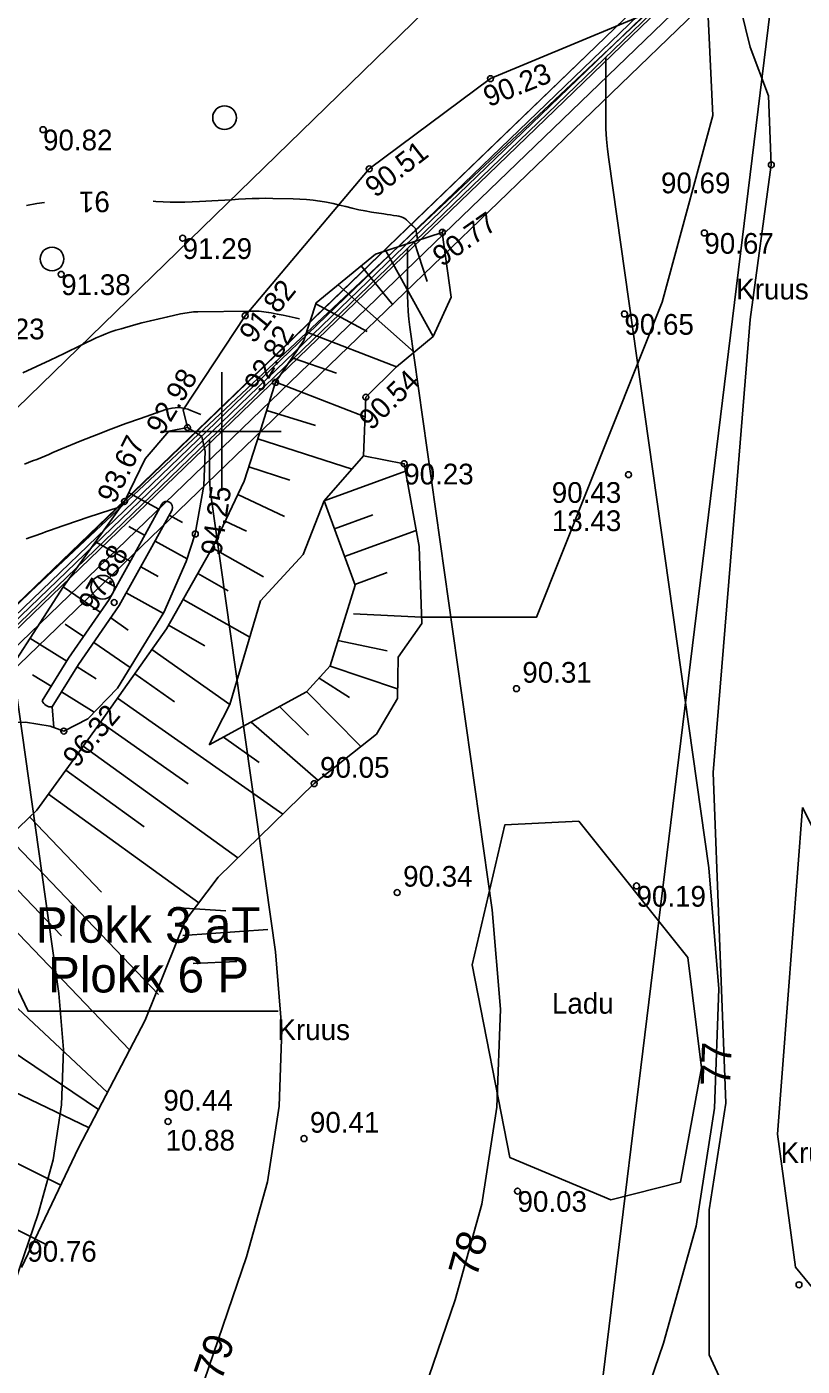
# Model space of a CAD drawing. Extents: x 672122 to 672963, y 6494983 to 6496223.
# Drawn here: x 672486.8 to 672539.1, y 6495936.9 to 6496027.3 of the extents above; entities that cross this region are included whole.
import ezdxf

# ---------------------------------------------------------------- set-up
doc = ezdxf.new("R2010")
doc.units = 0
for name, color, linetype in [('ABIJOONIS', 7, 'Continuous'), ('ARENGUKAVA', 7, 'Continuous'), ('Default', 7, 'Continuous'), ('GEOLPUNKT', 7, 'Continuous'), ('HALJASTUS', 7, 'Continuous'), ('HORISONTAAL', 7, 'Continuous'), ('KORGUS', 7, 'Continuous'), ('LAMAM', 7, 'Continuous'), ('PIIR', 7, 'Continuous'), ('PIIR_ME', 7, 'Continuous'), ('PIIR_TM', 7, 'Continuous'), ('PLOKK', 7, 'Continuous'), ('RELJEEF', 7, 'Continuous'), ('TEE', 7, 'Continuous'), ('VORK', 7, 'Continuous')]:
    doc.layers.add(name, color=color, linetype=linetype)

# ---------------------------------------------------------------- blocks, each defined once
blk = doc.blocks.new('METS')
at = {"layer": 'Default'}
blk.add_circle((0, 0), 0.8, dxfattribs=at)

msp = doc.modelspace()

# ---------------------------------------------------------------- linework, layer by layer
at = {"layer": 'ABIJOONIS'}
msp.add_lwpolyline([(672537.24, 6496036.24), (672451.35, 6495953.32), (672446.692, 6495949.974), (672442.368, 6495947.472), (672438.365, 6495945.039), (672439.829, 6495943.412), (672442.356, 6495941.707), (672445.852, 6495940.234), (672448.84, 6495939.787)], dxfattribs=at)
at = {"layer": 'ARENGUKAVA'}
msp.add_lwpolyline([(672513.476, 6495987.042), (672511.877, 6495984.76), (672511.84, 6495981.973), (672510.416, 6495979.577), (672506.218, 6495976.224), (672499.739, 6495969.909), (672497.52, 6495966.963), (672494.819, 6495960.258), (672490.328, 6495951.639), (672486.464, 6495943.545)], dxfattribs=at)
at = {"layer": 'GEOLPUNKT'}
msp.add_lwpolyline([(672479.79, 6495758.59), (672486.121, 6495777.818), (672517.798, 6495871.563), (672537.127, 6496029.514), (672539.564, 6496050.178)], dxfattribs=at)
at = {"layer": 'HALJASTUS'}
for points in [[(672532.708, 6496029.934), (672518.117, 6496023.831), (672509.935, 6496017.739), (672501.57, 6496007.823), (672497.383, 6496001.462), (672497.672, 6496000.278)], [(672513.462, 6495987.464), (672521.213, 6495987.464), (672529.693, 6496008.734), (672533.119, 6496021.333), (672532.708, 6496029.934)]]:
    msp.add_lwpolyline(points, dxfattribs=at)
at = {"layer": 'HORISONTAAL'}
for points in [[(672495.346, 6496015.55), (672495.528, 6496015.539), (672496.02, 6496015.516), (672496.514, 6496015.499), (672497.007, 6496015.491), (672497.5, 6496015.492), (672497.992, 6496015.506), (672498.485, 6496015.529), (672499.738, 6496015.604), (672500.198, 6496015.631), (672500.659, 6496015.658), (672501.119, 6496015.684), (672501.579, 6496015.711), (672502.04, 6496015.731), (672502.5, 6496015.745), (672502.961, 6496015.749), (672503.422, 6496015.745), (672504.794, 6496015.72), (672505.248, 6496015.702), (672505.7, 6496015.672), (672506.151, 6496015.623), (672506.602, 6496015.562), (672506.621, 6496015.559), (672507.059, 6496015.483), (672507.495, 6496015.397), (672507.928, 6496015.297), (672508.358, 6496015.188), (672508.789, 6496015.079), (672509.222, 6496014.979), (672509.658, 6496014.894), (672510.096, 6496014.819), (672510.926, 6496014.691), (672511.143, 6496014.658), (672511.361, 6496014.625), (672511.579, 6496014.594), (672511.796, 6496014.563), (672511.938, 6496014.543), (672512.079, 6496014.51), (672512.211, 6496014.46), (672512.332, 6496014.385), (672512.444, 6496014.294), (672512.535, 6496014.204), (672512.596, 6496014.145), (672512.656, 6496014.086), (672512.717, 6496014.027), (672512.778, 6496013.969), (672512.865, 6496013.885), (672512.883, 6496013.869), (672512.9, 6496013.852), (672512.918, 6496013.836), (672512.935, 6496013.819), (672513.013, 6496013.746), (672513.046, 6496013.702), (672513.053, 6496013.686), (672513.079, 6496013.615), (672513.085, 6496013.597), (672513.09, 6496013.58), (672513.094, 6496013.562), (672513.098, 6496013.543), (672513.153, 6496013.249), (672513.166, 6496013.179), (672513.179, 6496013.109), (672513.192, 6496013.04), (672513.195, 6496013.026)], [(672486.809, 6496015.263), (672487.511, 6496015.405), (672488.014, 6496015.478)], [(672486.552, 6496003.965), (672487.488, 6496004.386), (672488.417, 6496004.824), (672489.341, 6496005.271), (672490.538, 6496005.863), (672490.861, 6496006.02), (672491.185, 6496006.173), (672491.512, 6496006.321), (672491.841, 6496006.466), (672492.173, 6496006.602), (672492.508, 6496006.728), (672492.848, 6496006.841), (672493.192, 6496006.945), (672494.024, 6496007.179), (672494.599, 6496007.334), (672495.176, 6496007.482), (672495.755, 6496007.62), (672496.336, 6496007.751), (672497.211, 6496007.94), (672497.356, 6496007.969), (672497.501, 6496007.997), (672497.646, 6496008.021), (672497.792, 6496008.043), (672497.939, 6496008.061), (672498.085, 6496008.075), (672498.233, 6496008.084), (672498.38, 6496008.089), (672501.85, 6496008.14), (672502.175, 6496008.136), (672502.498, 6496008.12), (672502.82, 6496008.086), (672503.14, 6496008.041), (672503.326, 6496008.009), (672503.73, 6496007.937), (672504.132, 6496007.859), (672504.533, 6496007.773), (672504.933, 6496007.682), (672505.233, 6496007.611)], [(672486.678, 6495997.807), (672486.951, 6495997.909), (672487.225, 6495998.014), (672487.497, 6495998.121), (672487.769, 6495998.233), (672488.039, 6495998.346), (672488.309, 6495998.462), (672488.579, 6495998.576), (672488.849, 6495998.689), (672489.12, 6495998.802), (672490.539, 6495999.388), (672491.523, 6495999.784), (672492.511, 6496000.169), (672493.506, 6496000.536), (672494.505, 6496000.892), (672496.21, 6496001.481), (672496.419, 6496001.541), (672496.63, 6496001.586), (672496.845, 6496001.608), (672497.062, 6496001.615), (672497.278, 6496001.597), (672497.491, 6496001.564), (672497.698, 6496001.506), (672497.902, 6496001.432), (672498.567, 6496001.146)], [(672486.795, 6495992.753), (672487.105, 6495992.865), (672487.303, 6495992.936), (672487.5, 6495993.007), (672487.697, 6495993.078), (672487.895, 6495993.148), (672488.093, 6495993.219), (672488.29, 6495993.289), (672488.489, 6495993.357), (672488.687, 6495993.426), (672490.981, 6495994.211), (672491.742, 6495994.465), (672492.507, 6495994.709), (672493.16, 6495994.906)]]:
    msp.add_lwpolyline(points, dxfattribs=at)
at = {"layer": 'KORGUS'}
for centre in [(672518.117, 6496023.831), (672487.927, 6496020.387), (672509.935, 6496017.739), (672537.062, 6496018.011), (672497.346, 6496013.054), (672514.866, 6496013.451), (672532.547, 6496013.406), (672489.151, 6496010.617), (672501.57, 6496007.823), (672527.152, 6496007.938), (672503.616, 6496003.324), (672509.705, 6496002.325), (672497.672, 6496000.277), (672512.296, 6495997.828), (672527.427, 6495997.089), (672493.425, 6495995.275), (672498.2, 6495993.084), (672492.727, 6495988.458), (672519.865, 6495982.641), (672489.327, 6495979.774), (672506.218, 6495976.224), (672527.967, 6495969.317), (672511.822, 6495968.87), (672496.361, 6495953.412), (672505.534, 6495952.256), (672519.939, 6495948.711), (672538.933, 6495942.388)]:
    msp.add_circle(centre, 0.2, dxfattribs=at)
at = {"layer": 'LAMAM'}
for points in [[(672525.895, 6496025.287), (672525.895, 6496021.129), (672525.907, 6496020.437), (672525.943, 6496019.746), (672526.004, 6496019.058), (672526.089, 6496018.371), (672532.837, 6495970.531), (672533.515, 6495962.374), (672533.234, 6495954.309), (672531.995, 6495946.334), (672529.797, 6495938.45), (672510.242, 6495881.196)], [(672512.524, 6496012.378), (672512.524, 6496009.177), (672512.533, 6496008.645), (672512.561, 6496008.113), (672512.608, 6496007.583), (672512.673, 6496007.054), (672518.224, 6495967.702), (672518.781, 6495961.004), (672518.55, 6495954.382), (672517.532, 6495947.833), (672515.728, 6495941.36), (672499.748, 6495894.573)], [(672499.153, 6495999.47), (672499.153, 6495997.226), (672499.159, 6495996.852), (672499.179, 6495996.48), (672499.211, 6495996.108), (672499.257, 6495995.737), (672503.611, 6495964.873), (672504.046, 6495959.635), (672503.866, 6495954.455), (672503.07, 6495949.333), (672501.658, 6495944.27), (672489.254, 6495907.951)], [(672485.781, 6495986.561), (672485.781, 6495985.274), (672485.785, 6495985.06), (672485.796, 6495984.846), (672485.815, 6495984.633), (672485.841, 6495984.42), (672488.998, 6495962.044), (672489.312, 6495958.265), (672489.182, 6495954.528), (672488.608, 6495950.833), (672487.589, 6495947.18), (672478.76, 6495921.329)]]:
    msp.add_lwpolyline(points, dxfattribs=at)
at = {"layer": 'PIIR'}
msp.add_lwpolyline([(672293.532, 6496121.075), (672310.719, 6496077.612), (672451.337, 6495953.05), (672537.849, 6496036.579), (672523.487, 6496035.55), (672512.727, 6496051.69)], dxfattribs=at)
at = {"layer": 'PIIR_ME'}
for points in [[(672310.664, 6496078.434), (672451.313, 6495953.73), (672536.914, 6496036.261)], [(672514.967, 6496013.347), (672537.141, 6496034.754), (672694.58, 6495835.886), (672700.796, 6495801.335), (672359.313, 6495763.2), (672212.647, 6495881.379), (672190.47, 6496045.088), (672310.747, 6496076.687), (672451.379, 6495951.958), (672514.967, 6496013.347)], [(672312.516, 6496077.125), (672451.306, 6495954.071), (672528.719, 6496028.708)]]:
    msp.add_lwpolyline(points, dxfattribs=at)
msp.add_lwpolyline([(672189.36, 6496045.83), (672311.01, 6496077.79), (672451.35, 6495953.32), (672537.24, 6496036.24), (672695.52, 6495836.31), (672701.97, 6495800.46), (672359.01, 6495762.16), (672211.71, 6495880.85)], close=True, dxfattribs=at)
at = {"layer": 'PIIR_TM'}
msp.add_lwpolyline([(672703.144, 6495799.585), (672358.707, 6495761.12), (672210.773, 6495880.321), (672188.25, 6496046.572), (672311.273, 6496078.893), (672451.321, 6495954.682), (672537.339, 6496037.726), (672696.46, 6495836.734)], close=True, dxfattribs=at)
at = {"layer": 'PLOKK'}
for points in [[(672521.22, 6496035.74), (672451.02, 6495967.4), (672320.82, 6496081.4), (672303.442, 6496124.029)], [(672295.745, 6496121.752), (672313.32, 6496078.79), (672451.35, 6495955.64), (672530.13, 6496029.62)], [(672295.759, 6496121.757), (672313.771, 6496076.681), (672451.292, 6495954.752), (672534.417, 6496034.895)], [(672503.801, 6495960.86), (672486.922, 6495960.86), (672477.943, 6495979.669)]]:
    msp.add_lwpolyline(points, dxfattribs=at)
msp.add_lwpolyline([(672191.579, 6496044.345), (672310.483, 6496075.584), (672451.408, 6495950.596), (672537.042, 6496033.268), (672693.64, 6495835.462), (672699.623, 6495802.21), (672359.616, 6495764.24), (672213.585, 6495881.908)], close=True, dxfattribs=at)
at = {"layer": 'RELJEEF'}
for p, q in [((672514.866, 6496013.451), (672514.866, 6496013.451)), ((672511.064, 6496012.209), (672514.244, 6496006.421)), ((672512.965, 6496012.83), (672513.842, 6496010.143)), ((672509.385, 6496011.182), (672511.53, 6496008.565)), ((672507.838, 6496009.914), (672512.97, 6496005.363)), ((672506.327, 6496008.622), (672509.802, 6496006.754)), ((672505.714, 6496006.718), (672511.782, 6496004.376)), ((672504.744, 6496004.988), (672507.718, 6496003.944)), ((672503.622, 6496003.333), (672509.656, 6496000.994)), ((672503.022, 6496001.426), (672506.309, 6496000.398)), ((672502.422, 6495999.518), (672508.778, 6495997.465)), ((672501.807, 6495997.615), (672504.578, 6495996.72)), ((672506.899, 6495995.311), (672512.388, 6495997.321)), ((672495.74, 6495994.749), (672493.708, 6495995.862)), ((672501.074, 6495995.758), (672504.21, 6495994.275)), ((672496.44, 6495994.363), (672497.345, 6495993.867)), ((672500.218, 6495993.951), (672501.654, 6495993.271)), ((672507.587, 6495993.433), (672510.168, 6495994.378)), ((672494.779, 6495992.995), (672493.705, 6495993.583)), ((672508.274, 6495991.555), (672513.11, 6495993.326)), ((672493.812, 6495991.244), (672491.464, 6495992.545)), ((672495.48, 6495992.608), (672497.658, 6495991.416)), ((672499.347, 6495992.151), (672502.801, 6495990.196)), ((672494.513, 6495990.858), (672495.689, 6495990.207)), ((672498.361, 6495990.411), (672500.412, 6495989.25)), ((672508.962, 6495989.677), (672511.15, 6495990.478)), ((672491.787, 6495987.799), (672489.292, 6495989.521)), ((672492.844, 6495989.494), (672491.566, 6495990.202)), ((672493.544, 6495989.108), (672496.05, 6495987.72)), ((672497.376, 6495988.67), (672501.878, 6495986.121)), ((672508.884, 6495987.682), (672513.462, 6495987.464)), ((672490.651, 6495986.153), (672489.428, 6495986.997)), ((672492.49, 6495987.411), (672493.674, 6495986.594)), ((672496.391, 6495986.93), (672498.842, 6495985.542)), ((672489.524, 6495984.501), (672487.043, 6495986.043)), ((672507.821, 6495985.887), (672511.135, 6495985.191)), ((672491.354, 6495985.765), (672493.81, 6495984.07)), ((672495.263, 6495985.279), (672500.527, 6495981.575)), ((672490.226, 6495984.114), (672491.513, 6495983.313)), ((672507.289, 6495984.163), (672511.848, 6495982.617)), ((672488.468, 6495982.802), (672487.212, 6495983.583)), ((672494.112, 6495983.644), (672496.8, 6495981.752)), ((672506.55, 6495983.359), (672508.609, 6495982.042)), ((672489.17, 6495982.415), (672491.38, 6495981.042)), ((672505.713, 6495982.42), (672509.363, 6495978.736)), ((672488.532, 6495981.405), (672488.665, 6495980.017)), ((672492.961, 6495982.008), (672504.105, 6495974.165)), ((672503.878, 6495981.427), (672505.846, 6495979.499)), ((672491.81, 6495980.373), (672497.728, 6495976.208)), ((672501.97, 6495980.387), (672506.481, 6495976.434)), ((672490.642, 6495978.749), (672501.071, 6495971.207)), ((672500.096, 6495979.365), (672502.514, 6495977.657)), ((672489.47, 6495977.129), (672494.751, 6495973.31)), ((672488.298, 6495975.508), (672498.435, 6495968.177)), ((672487.035, 6495973.967), (672491.88, 6495968.899)), ((672485.589, 6495972.585), (672495.72, 6495961.987)), ((672484.143, 6495971.203), (672489.164, 6495965.951)), ((672482.698, 6495969.821), (672493.768, 6495958.24)), ((672496.742, 6495967.866), (672500.263, 6495967.629)), ((672479.931, 6495966.933), (672492.277, 6495955.379)), ((672497.358, 6495965.964), (672503.097, 6495966.383)), ((672498.057, 6495964.09), (672501.001, 6495964.215)), ((672477.198, 6495964.013), (672491.671, 6495954.215)), ((672475.121, 6495960.643), (672491.03, 6495952.985)), ((672473.384, 6495957.04), (672489.117, 6495949.102)), ((672471.582, 6495953.469), (672488.233, 6495945.068))]:
    msp.add_line(p, q, dxfattribs=at)
for points in [[(672459.007, 6495936.608), (672459.09, 6495941.943), (672459.445, 6495944.618), (672461.665, 6495947.183), (672464.953, 6495949.1), (672468.686, 6495950.253), (672471.547, 6495953.399), (672473.45, 6495957.171), (672476.262, 6495963.013), (672482.09, 6495969.24), (672487.516, 6495974.427), (672491.599, 6495980.073), (672496.249, 6495986.68), (672499.469, 6495992.367), (672501.497, 6495996.653), (672502.537, 6495999.874), (672503.616, 6496003.324), (672505.531, 6496006.149), (672506.35, 6496008.694), (672510.358, 6496011.979), (672514.866, 6496013.451)], [(672499.131, 6495978.839), (672500.525, 6495981.568), (672502.603, 6495988.559), (672505.469, 6495991.706), (672506.899, 6495995.311), (672509.558, 6495998.359), (672509.705, 6496002.325), (672511.782, 6496004.376), (672514.244, 6496006.421), (672515.459, 6496009.067), (672514.866, 6496013.451)], [(672497.672, 6496000.278), (672496.422, 6496000.029), (672494.811, 6495998.148), (672493.425, 6495995.275), (672489.303, 6495989.537), (672484.085, 6495981.472), (672484.622, 6495980.361), (672486.74, 6495980.387), (672488.396, 6495980.116), (672489.327, 6495979.774), (672490.947, 6495980.594), (672492.946, 6495982.663), (672496.084, 6495987.775), (672497.594, 6495991.22), (672498.2, 6495993.084), (672498.776, 6495996.356), (672498.863, 6495998.648), (672498.634, 6495999.672), (672497.672, 6496000.278)], [(672513.476, 6495987.042), (672513.308, 6495992.232), (672512.296, 6495997.828), (672509.558, 6495998.359)], [(672487.862, 6495981.827), (672489.649, 6495984.702), (672492.387, 6495988.669), (672494.566, 6495992.605), (672495.935, 6495995.106)], [(672499.131, 6495978.839), (672505.699, 6495982.419), (672507.295, 6495984.182), (672508.977, 6495989.636), (672506.899, 6495995.311)], [(672496.637, 6495994.722), (672495.266, 6495992.219), (672493.067, 6495988.247), (672490.319, 6495984.264), (672488.542, 6495981.405)]]:
    msp.add_lwpolyline(points, dxfattribs=at)
msp.add_lwpolyline([(672524.079, 6495973.696), (672531.422, 6495964.488), (672532.352, 6495957.043), (672530.932, 6495949.305), (672526.233, 6495948.129), (672519.429, 6495950.97), (672516.883, 6495963.998), (672519.086, 6495973.451)], close=True, dxfattribs=at)
for centre, radius, start, end in [((672496.267, 6495994.879), 0.402, 336.95456, 145.63857), ((672488.475, 6495982.055), 0.654, 200.41009, 275.86341)]:
    msp.add_arc(centre, radius, start, end, dxfattribs=at)
at = {"layer": 'TEE'}
for points in [[(672537.062, 6496018.011), (672536.863, 6496022.662), (672535.632, 6496025.956), (672534.724, 6496029.739), (672532.794, 6496033.201), (672526.024, 6496040.717), (672520.756, 6496046.419), (672515.361, 6496052.895), (672505.139, 6496067.641)], [(672537.062, 6496018.011), (672535.637, 6496007.573), (672534.756, 6495996.749), (672534.419, 6495992.613), (672533.146, 6495976.977), (672534, 6495954.644), (672532.874, 6495947.457), (672532.874, 6495937.645), (672535.801, 6495931.303), (672539.827, 6495927.531), (672544.453, 6495925.56), (672550.278, 6495925.56), (672554.634, 6495929.246)], [(672514.866, 6496013.451), (672514.952, 6496013.601)]]:
    msp.add_lwpolyline(points, dxfattribs=at)
msp.add_lwpolyline([(672539.175, 6495974.619), (672545.881, 6495961.2), (672550.287, 6495950.523), (672551.245, 6495946.448), (672549.718, 6495940.057), (672546.242, 6495937.902), (672542.669, 6495938.735), (672538.704, 6495943.583), (672537.481, 6495952.546)], close=True, dxfattribs=at)
at = {"layer": 'VORK'}
for p, q in [((672500, 6496004), (672500, 6495996)), ((672496, 6496000), (672504, 6496000))]:
    msp.add_line(p, q, dxfattribs=at)

# ---------------------------------------------------------------- block references
at = {"layer": 'HALJASTUS'}
for p in [(672500.175, 6496021.195), (672488.531, 6496011.652), (672491.949, 6495989.49)]:
    msp.add_blockref('METS', p, dxfattribs=at)

# ---------------------------------------------------------------- texts
at = {"layer": 'HORISONTAAL'}
msp.add_text('91', height=1.4, rotation=180.55942, dxfattribs=at).set_placement((672492.428, 6496016.221))
at = {"layer": 'KORGUS'}
for s, rotation, p in [('90.23', 21.91678, (672517.994, 6496021.896)), ('90.51', 37.94744, (672510.349, 6496015.745)), ('90.77', 35.08088, (672514.842, 6496011.085)), ('91.82', 51.04853, (672502.129, 6496005.878)), ('92.82', 60.63416, (672502.627, 6496002.555)), ('92.98', 58.91641, (672495.987, 6495999.673)), ('90.54', 44.14849, (672510.072, 6496000.023)), ('93.67', 63.77079, (672492.762, 6495995.061)), ('94.25', 81.54903, (672499.945, 6495991.572)), ('97.88', 60.71417, (672491.436, 6495987.74)), ('96.32', 49.85972, (672490.2, 6495977.228))]:
    msp.add_text(s, height=1.4, rotation=rotation, dxfattribs=at).set_placement(p)
for s, p in [('90.82', (672487.927, 6496018.987)), ('90.69', (672529.622, 6496016.089)), ('91.29', (672497.346, 6496011.654)), ('90.67', (672532.547, 6496012.006)), ('91.38', (672489.151, 6496009.217)), ('91.23', (672483.343, 6496006.228)), ('90.65', (672527.152, 6496006.538)), ('90.23', (672512.296, 6495996.428)), ('90.43', (672522.252, 6495995.184)), ('13.43', (672522.259, 6495993.277)), ('90.31 ', (672520.265, 6495983.041)), ('90.05 ', (672506.618, 6495976.624)), ('90.34 ', (672512.222, 6495969.27)), ('90.19', (672527.967, 6495967.917)), ('90.44 ', (672496.047, 6495954.142)), ('90.41 ', (672505.934, 6495952.656)), ('10.88', (672496.19, 6495951.448)), ('90.03', (672519.939, 6495947.311)), ('90.76 ', (672486.864, 6495943.945))]:
    msp.add_text(s, height=1.4, dxfattribs=at).set_placement(p)
at = {"layer": 'LAMAM'}
for s, rotation, p in [('77', 88.00608, (672534.285, 6495955.767)), ('78', 74.4225, (672517.166, 6495942.794)), ('79', 71.14288, (672499.941, 6495935.793))]:
    msp.add_text(s, height=2, rotation=rotation, dxfattribs=at).set_placement(p)
at = {"layer": 'PLOKK'}
for s, p in [('Plokk 3 aT', (672487.427, 6495965.484)), ('Plokk 6 P', (672488.265, 6495962.124))]:
    msp.add_text(s, height=2.4, dxfattribs=at).set_placement(p)
at = {"layer": 'RELJEEF'}
for s, p in [('Kruus', (672534.695, 6496008.918)), ('Ladu', (672522.263, 6495960.693)), ('Kruus', (672503.744, 6495958.91)), ('Kruus', (672537.687, 6495950.599))]:
    msp.add_text(s, height=1.4, dxfattribs=at).set_placement(p)

doc.saveas('drawing.dxf')
